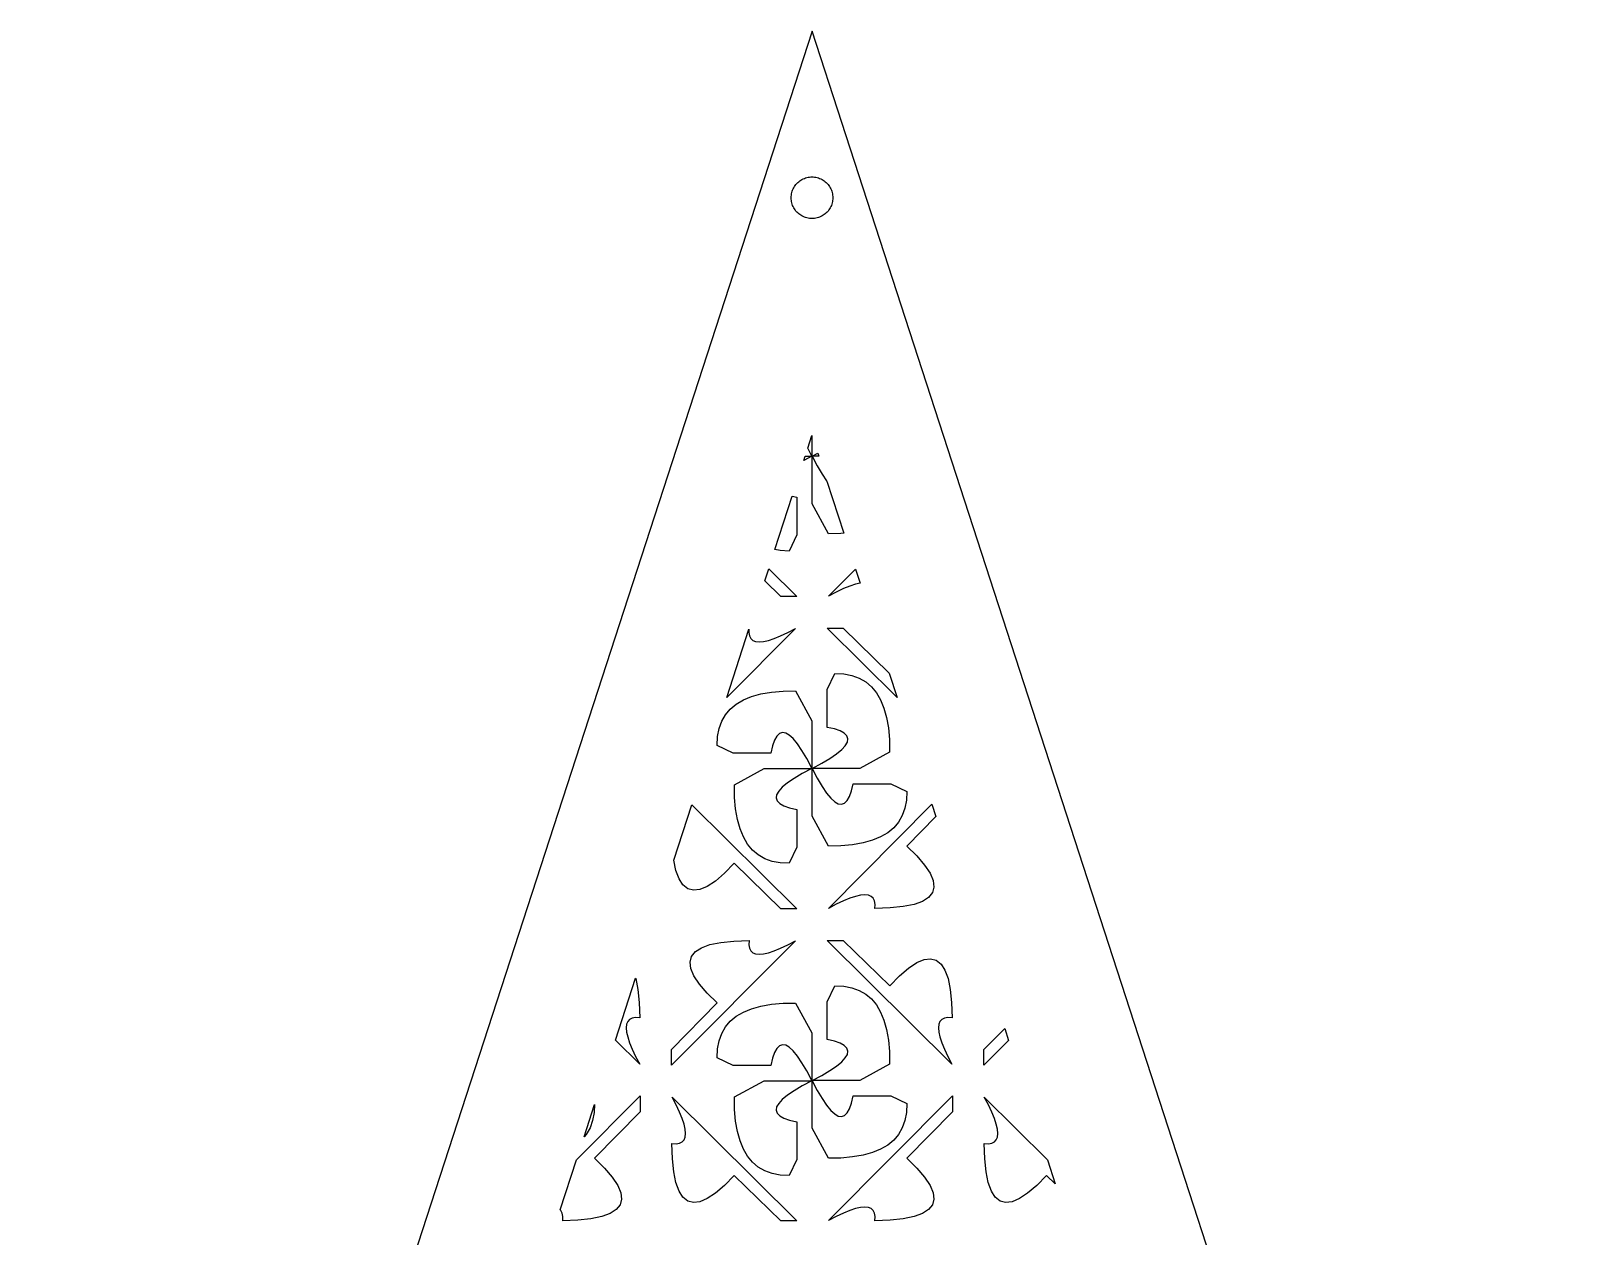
# Model space of a CAD drawing. Header units: metres. Extents: x -75 to 75, y 0 to 231.
# Drawn here: x -75 to 75, y 115 to 230.8 of the extents above; entities that cross this region are included whole.
import ezdxf

# ---------------------------------------------------------------- set-up
doc = ezdxf.new("R2010")
doc.units = ezdxf.units.M

msp = doc.modelspace()

# ---------------------------------------------------------------- linework, layer by layer
for p, q in [((0, 230.826), (-75, 0)), ((75, 0), (0, 230.826)), ((-1.68864, 215.898), (-1.61803, 216.002)), ((-1.61803, 216.002), (-1.54102, 216.101)), ((-1.54102, 216.101), (-1.45793, 216.195)), ((-1.45793, 216.195), (-1.36908, 216.284)), ((-1.36908, 216.284), (-1.27484, 216.367)), ((-1.27484, 216.367), (-1.17557, 216.444)), ((-1.17557, 216.444), (-1.07164, 216.515)), ((-1.07164, 216.515), (-0.9635, 216.579)), ((-0.9635, 216.579), (-0.85155, 216.636)), ((-0.85155, 216.636), (-0.73624, 216.686)), ((-0.73624, 216.686), (-0.61803, 216.728)), ((-0.61803, 216.728), (-0.49738, 216.763)), ((-0.49738, 216.763), (-0.37476, 216.791)), ((-0.37476, 216.791), (-0.25066, 216.81)), ((-0.25066, 216.81), (-0.12558, 216.822)), ((-0.12558, 216.822), (0, 216.826)), ((0, 216.826), (0.12558, 216.822)), ((0.12558, 216.822), (0.25066, 216.81)), ((0.25066, 216.81), (0.37476, 216.791)), ((0.37476, 216.791), (0.49738, 216.763)), ((0.49738, 216.763), (0.61803, 216.728)), ((0.61803, 216.728), (0.73624, 216.686)), ((0.73624, 216.686), (0.85155, 216.636)), ((0.85155, 216.636), (0.9635, 216.579)), ((0.9635, 216.579), (1.07164, 216.515)), ((1.07164, 216.515), (1.17557, 216.444)), ((1.17557, 216.444), (1.27484, 216.367)), ((1.27484, 216.367), (1.36908, 216.284)), ((1.36908, 216.284), (1.45793, 216.195)), ((1.45793, 216.195), (1.54102, 216.101)), ((1.54102, 216.101), (1.61803, 216.002)), ((1.61803, 216.002), (1.68864, 215.898)), ((-2, 214.826), (-1.99605, 214.952)), ((-1.99605, 214.701), (-2, 214.826)), ((-1.99605, 214.952), (-1.98422, 215.077)), ((-1.98422, 214.576), (-1.99605, 214.701)), ((-1.98422, 215.077), (-1.96457, 215.201)), ((-1.96457, 214.451), (-1.98422, 214.576)), ((-1.96457, 215.201), (-1.93716, 215.324)), ((-1.93716, 215.324), (-1.9021, 215.444)), ((-1.9021, 215.444), (-1.85954, 215.562)), ((-1.85954, 215.562), (-1.80965, 215.678)), ((-1.80965, 215.678), (-1.75261, 215.79)), ((-1.75261, 215.79), (-1.68864, 215.898)), ((1.68864, 215.898), (1.75261, 215.79)), ((1.75261, 215.79), (1.80965, 215.678)), ((1.80965, 215.678), (1.85954, 215.562)), ((1.85954, 215.562), (1.9021, 215.444)), ((1.9021, 215.444), (1.93716, 215.324)), ((1.93716, 215.324), (1.96457, 215.201)), ((1.96457, 215.201), (1.98422, 215.077)), ((1.98422, 214.576), (1.96457, 214.451)), ((1.98422, 215.077), (1.99605, 214.952)), ((1.99605, 214.701), (1.98422, 214.576)), ((1.99605, 214.952), (2, 214.826)), ((2, 214.826), (1.99605, 214.701)), ((-1.93716, 214.329), (-1.96457, 214.451)), ((-1.9021, 214.208), (-1.93716, 214.329)), ((-1.85954, 214.09), (-1.9021, 214.208)), ((-1.80965, 213.975), (-1.85954, 214.09)), ((-1.75261, 213.863), (-1.80965, 213.975)), ((-1.68864, 213.755), (-1.75261, 213.863)), ((-1.61803, 213.651), (-1.68864, 213.755)), ((-1.54102, 213.551), (-1.61803, 213.651)), ((-1.45793, 213.457), (-1.54102, 213.551)), ((-1.36908, 213.368), (-1.45793, 213.457)), ((-1.27484, 213.285), (-1.36908, 213.368)), ((-1.17557, 213.208), (-1.27484, 213.285)), ((-1.07164, 213.138), (-1.17557, 213.208)), ((-0.9635, 213.074), (-1.07164, 213.138)), ((-0.85155, 213.017), (-0.9635, 213.074)), ((-0.73624, 212.967), (-0.85155, 213.017)), ((0.85155, 213.017), (0.73624, 212.967)), ((0.9635, 213.074), (0.85155, 213.017)), ((1.07164, 213.138), (0.9635, 213.074)), ((1.17557, 213.208), (1.07164, 213.138)), ((1.27484, 213.285), (1.17557, 213.208)), ((1.36908, 213.368), (1.27484, 213.285)), ((1.45793, 213.457), (1.36908, 213.368)), ((1.54102, 213.551), (1.45793, 213.457)), ((1.61803, 213.651), (1.54102, 213.551)), ((1.68864, 213.755), (1.61803, 213.651)), ((1.75261, 213.863), (1.68864, 213.755)), ((1.80965, 213.975), (1.75261, 213.863)), ((1.85954, 214.09), (1.80965, 213.975)), ((1.9021, 214.208), (1.85954, 214.09)), ((1.93716, 214.329), (1.9021, 214.208)), ((1.96457, 214.451), (1.93716, 214.329)), ((-0.61803, 212.924), (-0.73624, 212.967)), ((-0.49738, 212.889), (-0.61803, 212.924)), ((-0.37476, 212.862), (-0.49738, 212.889)), ((-0.25066, 212.842), (-0.37476, 212.862)), ((-0.12558, 212.83), (-0.25066, 212.842)), ((0, 212.826), (-0.12558, 212.83)), ((0.12558, 212.83), (0, 212.826)), ((0.25066, 212.842), (0.12558, 212.83)), ((0.37476, 212.862), (0.25066, 212.842)), ((0.49738, 212.889), (0.37476, 212.862)), ((0.61803, 212.924), (0.49738, 212.889)), ((0.73624, 212.967), (0.61803, 212.924)), ((-0.40103, 190.759), (-0.0032, 191.984)), ((-0.0032, 190.012), (-0.40103, 190.759)), ((-0.0032, 191.984), (-0.0032, 190.012)), ((-0.01236, 189.997), (-0.78195, 189.587)), ((-0.78195, 189.587), (-0.64876, 189.997)), ((-0.64876, 189.997), (-0.01236, 189.997)), ((0.0032, 185.421), (0.0032, 189.988)), ((0.0032, 189.988), (0.49576, 189.063)), ((0.01236, 190.003), (0.55309, 190.291)), ((0.64667, 190.003), (0.01236, 190.003)), ((0.49576, 189.063), (0.96405, 188.275)), ((0.55309, 190.291), (0.64667, 190.003)), ((0.96405, 188.275), (1.40121, 187.635)), ((1.40121, 187.635), (1.42577, 187.605)), ((1.42577, 187.605), (3.05504, 182.591)), ((-3.56595, 181.019), (-1.89763, 186.153)), ((-1.89763, 186.153), (-1.46713, 186.055)), ((-1.46713, 186.055), (-1.46713, 182.435)), ((1.56921, 182.543), (0.0032, 185.421)), ((-1.46713, 182.435), (-2.20551, 180.881)), ((2.78549, 182.567), (1.56921, 182.543)), ((3.05504, 182.591), (2.78549, 182.567)), ((-3.05511, 180.922), (-3.56595, 181.019)), ((-2.20551, 180.881), (-3.05511, 180.922)), ((-4.53586, 178.034), (-4.16002, 179.19)), ((-4.16002, 179.19), (-1.47171, 176.519)), ((1.58386, 176.554), (4.17059, 179.158)), ((4.17059, 179.158), (4.61188, 177.8)), ((-2.98096, 176.519), (-4.53586, 178.034)), ((3.0217, 177.27), (2.3291, 176.943)), ((3.64288, 177.523), (3.0217, 177.27)), ((4.19357, 177.704), (3.64288, 177.523)), ((4.61188, 177.8), (4.19357, 177.704)), ((-1.47171, 176.519), (-2.98096, 176.519)), ((2.3291, 176.943), (1.58386, 176.554)), ((-1.58386, 173.446), (-8.18538, 166.801)), ((-8.18538, 166.801), (-6.05315, 173.364)), ((-6.05315, 173.364), (-6.06583, 173.06)), ((-6.06583, 173.06), (-6.01089, 172.732)), ((-6.01089, 172.732), (-5.88501, 172.478)), ((-3.64288, 172.477), (-3.0217, 172.73)), ((-3.0217, 172.73), (-2.3291, 173.057)), ((-2.3291, 173.057), (-1.58386, 173.446)), ((1.47171, 173.481), (2.98096, 173.481)), ((8.18109, 166.815), (1.47171, 173.481)), ((2.98096, 173.481), (7.41966, 169.158)), ((-5.88501, 172.478), (-5.68863, 172.296)), ((-5.68863, 172.296), (-5.42084, 172.187)), ((-5.42084, 172.187), (-5.08209, 172.15)), ((-5.08209, 172.15), (-4.67285, 172.187)), ((-4.67285, 172.187), (-4.19357, 172.296)), ((-4.19357, 172.296), (-3.64288, 172.477)), ((1.46713, 167.565), (2.20551, 169.119)), ((2.20551, 169.119), (3.05511, 169.078)), ((3.05511, 169.078), (3.83148, 168.931)), ((3.83148, 168.931), (4.5314, 168.676)), ((4.5314, 168.676), (5.15762, 168.315)), ((5.15762, 168.315), (5.70786, 167.847)), ((7.41966, 169.158), (8.18109, 166.815)), ((-7.27112, 166.183), (-6.58813, 166.583)), ((-6.58813, 166.583), (-5.79803, 166.909)), ((-5.79803, 166.909), (-4.90128, 167.159)), ((-4.90128, 167.159), (-3.8974, 167.333)), ((-3.8974, 167.333), (-2.78549, 167.433)), ((-2.78549, 167.433), (-1.56921, 167.457)), ((-1.56921, 167.457), (-0.0032, 164.579)), ((1.46713, 163.945), (1.46713, 167.565)), ((5.70786, 167.847), (6.18301, 167.271)), ((6.18301, 167.271), (6.5831, 166.588)), ((6.5831, 166.588), (6.90857, 165.798)), ((-8.67645, 164.531), (-8.31528, 165.157)), ((-8.31528, 165.157), (-7.84698, 165.707)), ((-7.84698, 165.707), (-7.27112, 166.183)), ((6.90857, 165.798), (7.15851, 164.901)), ((-9.07837, 163.055), (-8.93097, 163.831)), ((-8.93097, 163.831), (-8.67645, 164.531)), ((-0.0032, 164.579), (-0.0032, 160.012)), ((2.15652, 163.788), (1.46713, 163.945)), ((2.70081, 163.598), (2.15652, 163.788)), ((3.09723, 163.378), (2.70081, 163.598)), ((7.15851, 164.901), (7.33337, 163.897)), ((7.33337, 163.897), (7.43317, 162.785)), ((-9.11911, 162.206), (-9.07837, 163.055)), ((-7.56409, 161.467), (-9.11911, 162.206)), ((-3.78754, 162.157), (-3.94547, 161.467)), ((-3.59848, 162.701), (-3.78754, 162.157)), ((-3.37784, 163.097), (-3.59848, 162.701)), ((-3.12607, 163.346), (-3.37784, 163.097)), ((-2.84225, 163.447), (-3.12607, 163.346)), ((-2.52777, 163.398), (-2.84225, 163.447)), ((-2.18262, 163.202), (-2.52777, 163.398)), ((-1.80725, 162.857), (-2.18262, 163.202)), ((-1.40121, 162.365), (-1.80725, 162.857)), ((-0.96405, 161.725), (-1.40121, 162.365)), ((2.85736, 161.807), (3.2016, 162.183)), ((3.34579, 163.126), (3.09723, 163.378)), ((3.2016, 162.183), (3.39844, 162.528)), ((3.4465, 162.842), (3.34579, 163.126)), ((3.39844, 162.528), (3.4465, 162.842)), ((7.43317, 162.785), (7.45743, 161.569)), ((-3.94547, 161.467), (-7.56409, 161.467)), ((-0.49576, 160.937), (-0.96405, 161.725)), ((-0.0032, 160.012), (-0.49576, 160.937)), ((0.93704, 160.496), (1.72485, 160.964)), ((1.72485, 160.964), (2.36481, 161.401)), ((2.36481, 161.401), (2.85736, 161.807)), ((7.45743, 161.569), (4.57901, 160.003)), ((-7.45743, 158.431), (-4.57901, 159.997)), ((-4.57901, 159.997), (-0.01236, 159.997)), ((-1.72485, 159.036), (-2.36481, 158.599)), ((-0.93704, 159.504), (-1.72485, 159.036)), ((-0.01236, 159.997), (-0.93704, 159.504)), ((0.0032, 155.421), (0.0032, 159.988)), ((0.0032, 159.988), (0.49576, 159.063)), ((0.01236, 160.003), (0.93704, 160.496)), ((4.57901, 160.003), (0.01236, 160.003)), ((0.49576, 159.063), (0.96405, 158.275)), ((-7.43317, 157.215), (-7.45743, 158.431)), ((-3.2016, 157.817), (-3.39844, 157.472)), ((-2.85736, 158.193), (-3.2016, 157.817)), ((-2.36481, 158.599), (-2.85736, 158.193)), ((0.96405, 158.275), (1.40121, 157.635)), ((1.40121, 157.635), (1.80725, 157.143)), ((3.59848, 157.299), (3.78754, 157.843)), ((3.78754, 157.843), (3.94547, 158.533)), ((3.94547, 158.533), (7.56409, 158.533)), ((7.56409, 158.533), (9.11911, 157.794)), ((9.11911, 157.794), (9.07837, 156.945)), ((-13.2648, 151.168), (-11.5288, 156.511)), ((-11.5288, 156.511), (-1.47171, 146.519)), ((-7.33337, 156.103), (-7.43317, 157.215)), ((-7.15851, 155.099), (-7.33337, 156.103)), ((-3.39844, 157.472), (-3.4465, 157.158)), ((-3.4465, 157.158), (-3.34579, 156.874)), ((-3.34579, 156.874), (-3.09723, 156.622)), ((-3.09723, 156.622), (-2.70081, 156.402)), ((-2.70081, 156.402), (-2.15652, 156.212)), ((-2.15652, 156.212), (-1.46713, 156.055)), ((-1.46713, 156.055), (-1.46713, 152.435)), ((1.58386, 146.554), (11.516, 156.551)), ((1.80725, 157.143), (2.18262, 156.798)), ((2.18262, 156.798), (2.52777, 156.602)), ((2.52777, 156.602), (2.84225, 156.553)), ((2.84225, 156.553), (3.12607, 156.654)), ((3.12607, 156.654), (3.37784, 156.903)), ((3.37784, 156.903), (3.59848, 157.299)), ((8.93097, 156.169), (8.67645, 155.469)), ((9.07837, 156.945), (8.93097, 156.169)), ((11.516, 156.551), (11.8934, 155.389)), ((-6.90857, 154.202), (-7.15851, 155.099)), ((1.56921, 152.543), (0.0032, 155.421)), ((8.31482, 154.842), (7.84653, 154.292)), ((8.67645, 155.469), (8.31482, 154.842)), ((11.8934, 155.389), (9.11819, 152.539)), ((-6.5831, 153.412), (-6.90857, 154.202)), ((-6.18301, 152.729), (-6.5831, 153.412)), ((5.79803, 153.091), (4.90128, 152.841)), ((6.58813, 153.417), (5.79803, 153.091)), ((7.27112, 153.817), (6.58813, 153.417)), ((7.84653, 154.292), (7.27112, 153.817)), ((-5.70786, 152.153), (-6.18301, 152.729)), ((-5.15762, 151.685), (-5.70786, 152.153)), ((-4.5314, 151.324), (-5.15762, 151.685)), ((-1.46713, 152.435), (-2.20551, 150.881)), ((2.78549, 152.567), (1.56921, 152.543)), ((3.8974, 152.667), (2.78549, 152.567)), ((4.90128, 152.841), (3.8974, 152.667)), ((9.11819, 152.539), (10.0804, 151.585)), ((10.0804, 151.585), (10.8192, 150.715)), ((-13.0655, 150.2), (-13.2648, 151.168)), ((-12.7721, 149.391), (-13.0655, 150.2)), ((-7.46063, 150.882), (-8.41507, 149.92)), ((-2.98096, 146.519), (-7.46063, 150.882)), ((-3.83148, 151.069), (-4.5314, 151.324)), ((-3.05511, 150.922), (-3.83148, 151.069)), ((-2.20551, 150.881), (-3.05511, 150.922)), ((10.8192, 150.715), (11.337, 149.929)), ((-12.3953, 148.803), (-12.7721, 149.391)), ((-11.938, 148.437), (-12.3953, 148.803)), ((-10.0713, 148.663), (-10.7758, 148.367)), ((-9.28482, 149.181), (-10.0713, 148.663)), ((-8.41507, 149.92), (-9.28482, 149.181)), ((11.337, 149.929), (11.6331, 149.224)), ((11.7087, 148.601), (11.5636, 148.062)), ((11.6331, 149.224), (11.7087, 148.601)), ((-11.3988, 148.291), (-11.938, 148.437)), ((-10.7758, 148.367), (-11.3988, 148.291)), ((3.0217, 147.27), (2.3291, 146.943)), ((3.64288, 147.523), (3.0217, 147.27)), ((4.19357, 147.704), (3.64288, 147.523)), ((4.67285, 147.813), (4.19357, 147.704)), ((5.08209, 147.85), (4.67285, 147.813)), ((5.42084, 147.813), (5.08209, 147.85)), ((5.68863, 147.704), (5.42084, 147.813)), ((5.88501, 147.522), (5.68863, 147.704)), ((6.01089, 147.268), (5.88501, 147.522)), ((6.06583, 146.94), (6.01089, 147.268)), ((10.6091, 147.228), (9.80026, 146.935)), ((11.1974, 147.605), (10.6091, 147.228)), ((11.5636, 148.062), (11.1974, 147.605)), ((-1.47171, 146.519), (-2.98096, 146.519)), ((2.3291, 146.943), (1.58386, 146.554)), ((6.04935, 146.545), (6.06583, 146.94)), ((7.51831, 146.593), (6.04935, 146.545)), ((8.77029, 146.723), (7.51831, 146.593)), ((9.80026, 146.935), (8.77029, 146.723)), ((-1.58386, 143.446), (-13.4807, 131.472)), ((-11.1974, 142.395), (-10.6091, 142.772)), ((-10.6091, 142.772), (-9.80026, 143.065)), ((-9.80026, 143.065), (-8.77029, 143.277)), ((-8.77029, 143.277), (-7.51831, 143.407)), ((-7.51831, 143.407), (-6.04935, 143.455)), ((-6.04935, 143.455), (-6.06583, 143.06)), ((-6.06583, 143.06), (-6.01089, 142.732)), ((-6.01089, 142.732), (-5.88501, 142.478)), ((-3.64288, 142.477), (-3.0217, 142.73)), ((-3.0217, 142.73), (-2.3291, 143.057)), ((-2.3291, 143.057), (-1.58386, 143.446)), ((1.47171, 143.481), (2.98096, 143.481)), ((13.4459, 131.584), (1.47171, 143.481)), ((2.98096, 143.481), (7.46063, 139.118)), ((-11.7087, 141.399), (-11.5636, 141.938)), ((-11.6331, 140.776), (-11.7087, 141.399)), ((-11.5636, 141.938), (-11.1974, 142.395)), ((-5.88501, 142.478), (-5.68863, 142.296)), ((-5.68863, 142.296), (-5.42084, 142.187)), ((-5.42084, 142.187), (-5.08209, 142.15)), ((-5.08209, 142.15), (-4.67285, 142.187)), ((-4.67285, 142.187), (-4.19357, 142.296)), ((-4.19357, 142.296), (-3.64288, 142.477)), ((9.28482, 140.819), (10.0713, 141.337)), ((10.0713, 141.337), (10.7758, 141.633)), ((10.7758, 141.633), (11.3988, 141.709)), ((11.3988, 141.709), (11.938, 141.563)), ((11.938, 141.563), (12.3953, 141.197)), ((12.3953, 141.197), (12.7721, 140.609)), ((-18.8781, 133.893), (-16.9472, 139.835)), ((-16.9472, 139.835), (-16.9345, 139.8)), ((-16.9345, 139.8), (-16.7226, 138.77)), ((-11.337, 140.071), (-11.6331, 140.776)), ((-10.8192, 139.285), (-11.337, 140.071)), ((7.46063, 139.118), (8.41507, 140.08)), ((8.41507, 140.08), (9.28482, 140.819)), ((12.7721, 140.609), (13.0655, 139.8)), ((13.0655, 139.8), (13.2774, 138.77)), ((-16.7226, 138.77), (-16.593, 137.518)), ((-10.0804, 138.415), (-10.8192, 139.285)), ((-9.11819, 137.461), (-10.0804, 138.415)), ((1.46713, 137.565), (2.20551, 139.119)), ((2.20551, 139.119), (3.05511, 139.078)), ((3.05511, 139.078), (3.83148, 138.931)), ((3.83148, 138.931), (4.5314, 138.676)), ((4.5314, 138.676), (5.15762, 138.315)), ((5.15762, 138.315), (5.70786, 137.847)), ((13.2774, 138.77), (13.407, 137.518)), ((-16.593, 137.518), (-16.545, 136.049)), ((-13.4807, 132.981), (-9.11819, 137.461)), ((-7.27112, 136.183), (-6.58813, 136.583)), ((-6.58813, 136.583), (-5.79803, 136.909)), ((-5.79803, 136.909), (-4.90128, 137.159)), ((-4.90128, 137.159), (-3.8974, 137.333)), ((-3.8974, 137.333), (-2.78549, 137.433)), ((-2.78549, 137.433), (-1.56921, 137.457)), ((-1.56921, 137.457), (-0.0032, 134.579)), ((1.46713, 133.945), (1.46713, 137.565)), ((5.70786, 137.847), (6.18301, 137.271)), ((6.18301, 137.271), (6.5831, 136.588)), ((6.5831, 136.588), (6.90857, 135.798)), ((13.407, 137.518), (13.455, 136.049)), ((-17.813, 135.421), (-17.85, 135.082)), ((-17.85, 135.082), (-17.8134, 134.673)), ((-17.7045, 135.689), (-17.813, 135.421)), ((-17.5223, 135.885), (-17.7045, 135.689)), ((-17.2678, 136.011), (-17.5223, 135.885)), ((-16.9405, 136.066), (-17.2678, 136.011)), ((-16.545, 136.049), (-16.9405, 136.066)), ((-8.67645, 134.531), (-8.31528, 135.157)), ((-8.31528, 135.157), (-7.84698, 135.707)), ((-7.84698, 135.707), (-7.27112, 136.183)), ((6.90857, 135.798), (7.15851, 134.901)), ((12.187, 135.421), (12.15, 135.082)), ((12.15, 135.082), (12.1866, 134.673)), ((12.2955, 135.689), (12.187, 135.421)), ((12.4777, 135.885), (12.2955, 135.689)), ((12.7322, 136.011), (12.4777, 135.885)), ((13.0595, 136.066), (12.7322, 136.011)), ((13.455, 136.049), (13.0595, 136.066)), ((16.5193, 132.981), (18.5101, 135.025)), ((18.5101, 135.025), (18.8896, 133.857)), ((-16.5541, 131.584), (-18.8781, 133.893)), ((-17.8134, 134.673), (-17.7045, 134.194)), ((-17.7045, 134.194), (-17.5232, 133.643)), ((-17.5232, 133.643), (-17.2696, 133.022)), ((-9.07837, 133.055), (-8.93097, 133.831)), ((-8.93097, 133.831), (-8.67645, 134.531)), ((-0.0032, 134.579), (-0.0032, 130.012)), ((2.15652, 133.788), (1.46713, 133.945)), ((2.70081, 133.598), (2.15652, 133.788)), ((3.09723, 133.378), (2.70081, 133.598)), ((7.15851, 134.901), (7.33337, 133.897)), ((7.33337, 133.897), (7.43317, 132.785)), ((12.1866, 134.673), (12.2955, 134.194)), ((12.2955, 134.194), (12.4768, 133.643)), ((12.4768, 133.643), (12.7304, 133.022)), ((18.8896, 133.857), (16.5193, 131.472)), ((-17.2696, 133.022), (-16.9432, 132.329)), ((-16.9432, 132.329), (-16.5541, 131.584)), ((-13.4807, 131.472), (-13.4807, 132.981)), ((-9.11911, 132.206), (-9.07837, 133.055)), ((-7.56409, 131.467), (-9.11911, 132.206)), ((-3.78754, 132.157), (-3.94547, 131.467)), ((-3.59848, 132.701), (-3.78754, 132.157)), ((-3.37784, 133.097), (-3.59848, 132.701)), ((-3.12607, 133.346), (-3.37784, 133.097)), ((-2.84225, 133.447), (-3.12607, 133.346)), ((-2.52777, 133.398), (-2.84225, 133.447)), ((-2.18262, 133.202), (-2.52777, 133.398)), ((-1.80725, 132.857), (-2.18262, 133.202)), ((-1.40121, 132.365), (-1.80725, 132.857)), ((-0.96405, 131.725), (-1.40121, 132.365)), ((2.85736, 131.807), (3.2016, 132.183)), ((3.34579, 133.126), (3.09723, 133.378)), ((3.2016, 132.183), (3.39844, 132.528)), ((3.4465, 132.842), (3.34579, 133.126)), ((3.39844, 132.528), (3.4465, 132.842)), ((7.43317, 132.785), (7.45743, 131.569)), ((12.7304, 133.022), (13.0568, 132.329)), ((13.0568, 132.329), (13.4459, 131.584)), ((16.5193, 131.472), (16.5193, 132.981)), ((-3.94547, 131.467), (-7.56409, 131.467)), ((-0.49576, 130.937), (-0.96405, 131.725)), ((-0.0032, 130.012), (-0.49576, 130.937)), ((0.93704, 130.496), (1.72485, 130.964)), ((1.72485, 130.964), (2.36481, 131.401)), ((2.36481, 131.401), (2.85736, 131.807)), ((7.45743, 131.569), (4.57901, 130.003)), ((-7.45743, 128.431), (-4.57901, 129.997)), ((-4.57901, 129.997), (-0.01236, 129.997)), ((-1.72485, 129.036), (-2.36481, 128.599)), ((-0.93704, 129.504), (-1.72485, 129.036)), ((-0.01236, 129.997), (-0.93704, 129.504)), ((0.0032, 125.421), (0.0032, 129.988)), ((0.0032, 129.988), (0.49576, 129.063)), ((0.01236, 130.003), (0.93704, 130.496)), ((4.57901, 130.003), (0.01236, 130.003)), ((0.49576, 129.063), (0.96405, 128.275)), ((-22.6143, 122.394), (-16.5193, 128.528)), ((-21.9012, 124.589), (-20.8846, 127.717)), ((-20.8846, 127.717), (-20.9216, 126.945)), ((-16.5193, 128.528), (-16.5193, 127.019)), ((-13.0568, 127.671), (-13.4459, 128.416)), ((-13.4459, 128.416), (-1.47171, 116.519)), ((-12.7304, 126.978), (-13.0568, 127.671)), ((-7.43317, 127.215), (-7.45743, 128.431)), ((-3.2016, 127.817), (-3.39844, 127.472)), ((-2.85736, 128.193), (-3.2016, 127.817)), ((-2.36481, 128.599), (-2.85736, 128.193)), ((0.96405, 128.275), (1.40121, 127.635)), ((1.40121, 127.635), (1.80725, 127.143)), ((1.58386, 116.554), (13.4807, 128.528)), ((3.59848, 127.299), (3.78754, 127.843)), ((3.78754, 127.843), (3.94547, 128.533)), ((3.94547, 128.533), (7.56409, 128.533)), ((7.56409, 128.533), (9.11911, 127.794)), ((9.11911, 127.794), (9.07837, 126.945)), ((13.4807, 128.528), (13.4807, 127.019)), ((16.9432, 127.671), (16.5541, 128.416)), ((16.5541, 128.416), (22.6137, 122.396)), ((17.2696, 126.978), (16.9432, 127.671)), ((-21.069, 126.169), (-21.3235, 125.469)), ((-20.9216, 126.945), (-21.069, 126.169)), ((-16.5193, 127.019), (-20.8818, 122.539)), ((-12.4768, 126.357), (-12.7304, 126.978)), ((-12.2955, 125.806), (-12.4768, 126.357)), ((-7.33337, 126.103), (-7.43317, 127.215)), ((-7.15851, 125.099), (-7.33337, 126.103)), ((-3.39844, 127.472), (-3.4465, 127.158)), ((-3.4465, 127.158), (-3.34579, 126.874)), ((-3.34579, 126.874), (-3.09723, 126.622)), ((-3.09723, 126.622), (-2.70081, 126.402)), ((-2.70081, 126.402), (-2.15652, 126.212)), ((-2.15652, 126.212), (-1.46713, 126.055)), ((-1.46713, 126.055), (-1.46713, 122.435)), ((1.80725, 127.143), (2.18262, 126.798)), ((2.18262, 126.798), (2.52777, 126.602)), ((2.52777, 126.602), (2.84225, 126.553)), ((2.84225, 126.553), (3.12607, 126.654)), ((3.12607, 126.654), (3.37784, 126.903)), ((3.37784, 126.903), (3.59848, 127.299)), ((8.93097, 126.169), (8.67645, 125.469)), ((9.07837, 126.945), (8.93097, 126.169)), ((13.4807, 127.019), (9.11819, 122.539)), ((17.5232, 126.357), (17.2696, 126.978)), ((17.7045, 125.806), (17.5232, 126.357)), ((-21.6852, 124.842), (-21.9012, 124.589)), ((-21.3235, 125.469), (-21.6852, 124.842)), ((-12.1866, 125.327), (-12.2955, 125.806)), ((-12.2955, 124.311), (-12.187, 124.579)), ((-12.187, 124.579), (-12.15, 124.918)), ((-12.15, 124.918), (-12.1866, 125.327)), ((-6.90857, 124.202), (-7.15851, 125.099)), ((1.56921, 122.543), (0.0032, 125.421)), ((8.31482, 124.842), (7.84653, 124.292)), ((8.67645, 125.469), (8.31482, 124.842)), ((17.8134, 125.327), (17.7045, 125.806)), ((17.7045, 124.311), (17.813, 124.579)), ((17.813, 124.579), (17.85, 124.918)), ((17.85, 124.918), (17.8134, 125.327)), ((-13.407, 122.482), (-13.455, 123.951)), ((-13.455, 123.951), (-13.0595, 123.934)), ((-13.0595, 123.934), (-12.7322, 123.989)), ((-12.7322, 123.989), (-12.4777, 124.115)), ((-12.4777, 124.115), (-12.2955, 124.311)), ((-6.5831, 123.412), (-6.90857, 124.202)), ((-6.18301, 122.729), (-6.5831, 123.412)), ((5.79803, 123.091), (4.90128, 122.841)), ((6.58813, 123.417), (5.79803, 123.091)), ((7.27112, 123.817), (6.58813, 123.417)), ((7.84653, 124.292), (7.27112, 123.817)), ((16.593, 122.482), (16.545, 123.951)), ((16.545, 123.951), (16.9405, 123.934)), ((16.9405, 123.934), (17.2678, 123.989)), ((17.2678, 123.989), (17.5223, 124.115)), ((17.5223, 124.115), (17.7045, 124.311)), ((-24.1781, 117.581), (-22.6143, 122.394)), ((-20.8818, 122.539), (-19.9196, 121.585)), ((-19.9196, 121.585), (-19.1808, 120.715)), ((-13.2774, 121.23), (-13.407, 122.482)), ((-5.70786, 122.153), (-6.18301, 122.729)), ((-5.15762, 121.685), (-5.70786, 122.153)), ((-4.5314, 121.324), (-5.15762, 121.685)), ((-1.46713, 122.435), (-2.20551, 120.881)), ((2.78549, 122.567), (1.56921, 122.543)), ((3.8974, 122.667), (2.78549, 122.567)), ((4.90128, 122.841), (3.8974, 122.667)), ((9.11819, 122.539), (10.0804, 121.585)), ((10.0804, 121.585), (10.8192, 120.715)), ((16.7226, 121.23), (16.593, 122.482)), ((22.6137, 122.396), (23.3677, 120.075)), ((-19.1808, 120.715), (-18.663, 119.929)), ((-13.0655, 120.2), (-13.2774, 121.23)), ((-12.7721, 119.391), (-13.0655, 120.2)), ((-7.46063, 120.882), (-8.41507, 119.92)), ((-2.98096, 116.519), (-7.46063, 120.882)), ((-3.83148, 121.069), (-4.5314, 121.324)), ((-3.05511, 120.922), (-3.83148, 121.069)), ((-2.20551, 120.881), (-3.05511, 120.922)), ((10.8192, 120.715), (11.337, 119.929)), ((16.9345, 120.2), (16.7226, 121.23)), ((17.2279, 119.391), (16.9345, 120.2)), ((22.5394, 120.882), (21.5849, 119.92)), ((23.3677, 120.075), (22.5394, 120.882)), ((-18.663, 119.929), (-18.3669, 119.224)), ((-18.2913, 118.601), (-18.4364, 118.062)), ((-18.3669, 119.224), (-18.2913, 118.601)), ((-12.3953, 118.803), (-12.7721, 119.391)), ((-11.938, 118.437), (-12.3953, 118.803)), ((-10.0713, 118.663), (-10.7758, 118.367)), ((-9.28482, 119.181), (-10.0713, 118.663)), ((-8.41507, 119.92), (-9.28482, 119.181)), ((11.337, 119.929), (11.6331, 119.224)), ((11.7087, 118.601), (11.5636, 118.062)), ((11.6331, 119.224), (11.7087, 118.601)), ((17.6047, 118.803), (17.2279, 119.391)), ((18.062, 118.437), (17.6047, 118.803)), ((19.9287, 118.663), (19.2242, 118.367)), ((20.7152, 119.181), (19.9287, 118.663)), ((21.5849, 119.92), (20.7152, 119.181)), ((-24.115, 117.522), (-24.1781, 117.581)), ((-23.9891, 117.268), (-24.115, 117.522)), ((-23.9342, 116.94), (-23.9891, 117.268)), ((-19.3909, 117.228), (-20.1997, 116.935)), ((-18.8026, 117.605), (-19.3909, 117.228)), ((-18.4364, 118.062), (-18.8026, 117.605)), ((-11.3988, 118.291), (-11.938, 118.437)), ((-10.7758, 118.367), (-11.3988, 118.291)), ((3.0217, 117.27), (2.3291, 116.943)), ((3.64288, 117.523), (3.0217, 117.27)), ((4.19357, 117.704), (3.64288, 117.523)), ((4.67285, 117.813), (4.19357, 117.704)), ((5.08209, 117.85), (4.67285, 117.813)), ((5.42084, 117.813), (5.08209, 117.85)), ((5.68863, 117.704), (5.42084, 117.813)), ((5.88501, 117.522), (5.68863, 117.704)), ((6.01089, 117.268), (5.88501, 117.522)), ((6.06583, 116.94), (6.01089, 117.268)), ((10.6091, 117.228), (9.80026, 116.935)), ((11.1974, 117.605), (10.6091, 117.228)), ((11.5636, 118.062), (11.1974, 117.605)), ((18.6012, 118.291), (18.062, 118.437)), ((19.2242, 118.367), (18.6012, 118.291)), ((-23.9507, 116.545), (-23.9342, 116.94)), ((-22.4817, 116.593), (-23.9507, 116.545)), ((-21.2297, 116.723), (-22.4817, 116.593)), ((-20.1997, 116.935), (-21.2297, 116.723)), ((-1.47171, 116.519), (-2.98096, 116.519)), ((2.3291, 116.943), (1.58386, 116.554)), ((6.04935, 116.545), (6.06583, 116.94)), ((7.51831, 116.593), (6.04935, 116.545)), ((8.77029, 116.723), (7.51831, 116.593)), ((9.80026, 116.935), (8.77029, 116.723))]:
    msp.add_line(p, q)

doc.saveas('drawing.dxf')
